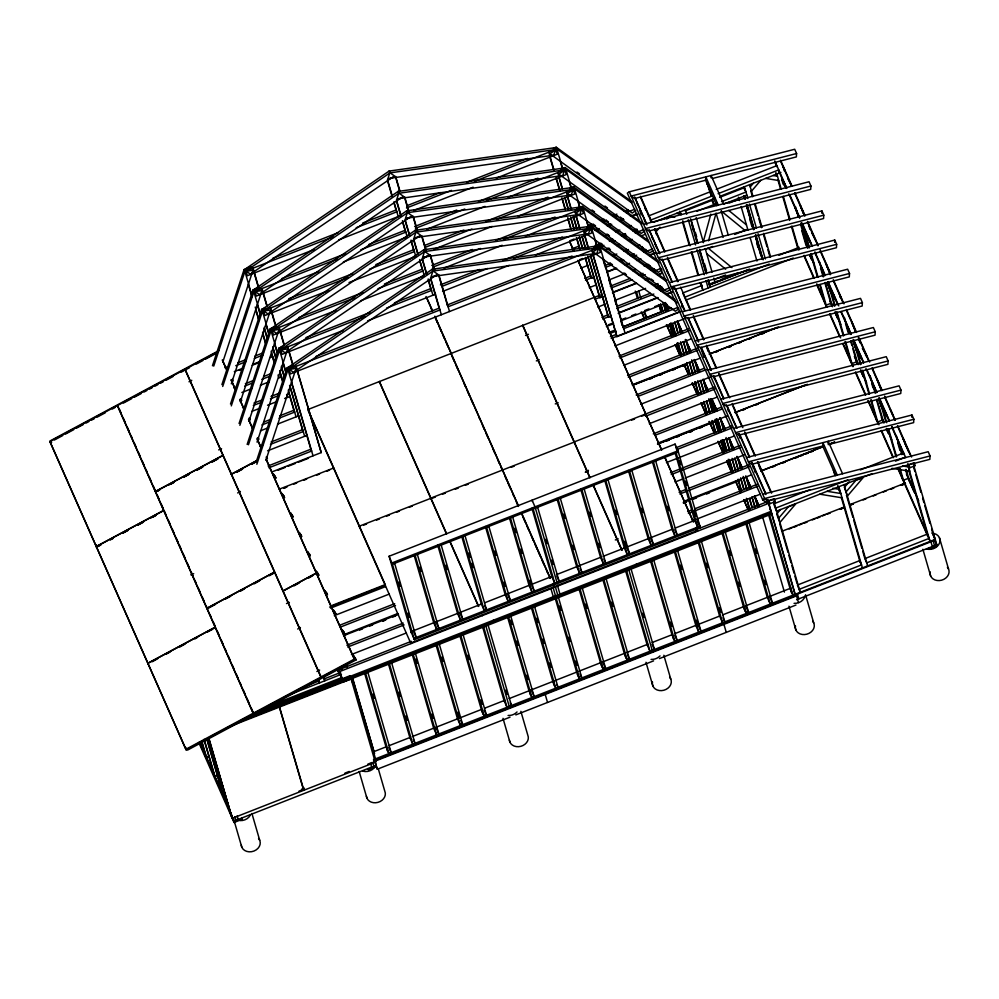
<?xml version="1.0" encoding="UTF-8"?>
<svg xmlns="http://www.w3.org/2000/svg" width="999" height="999" viewBox="0 0 999 999"><rect width="100%" height="100%" fill="white"/><g stroke="black" fill="none" stroke-linecap="round" stroke-linejoin="round"><path stroke-width="1.5" d="M710.951 177.772L711.101 175.499L723.563 203.746M629.27 191.82L764.61 498.538L769.018 501.723L767.095 503.021L762.687 499.85L627.335 193.144L629.258 191.833L794.704 149.263L796.59 153.509L796.353 156.905L712.449 178.496M810.926 186.001L810.689 189.398L648.875 231.031L645.491 228.571L810.926 186.001L809.053 181.756L643.606 224.313M821.765 213.174L821.915 210.914L656.48 253.471M823.788 215.16L823.563 218.556L661.75 260.19L658.353 257.73L823.788 215.16L821.915 210.914M834.627 242.332L834.777 240.06L669.342 282.63M836.663 244.318L836.425 247.715L674.612 289.348L671.216 286.875L836.663 244.318L834.777 240.06M828.059 443.544L828.208 441.283L842.544 473.751M849.525 273.464L849.287 276.873L687.474 318.506L684.09 316.034L849.525 273.464L847.651 269.218L682.205 311.788M862.387 302.622L862.162 306.019L700.349 347.652L696.952 345.192L862.387 302.622L860.514 298.376L695.079 340.934M875.261 331.78L875.024 335.177L713.211 376.81L709.814 374.35L875.261 331.78L873.376 327.522L707.941 370.092M888.123 360.939L887.886 364.335L726.073 405.969L722.689 403.496L888.123 360.939L886.25 356.68L720.803 399.25M900.986 390.085L900.748 393.494L738.948 435.114L735.551 432.654L900.986 390.085L899.112 385.839L733.678 428.409M911.825 417.257L911.975 414.997L746.54 457.554M911.975 414.997L913.86 419.243L913.623 422.639L828.221 444.617M762.749 494.28L928.183 451.71L930.057 455.956L929.819 459.365L768.019 500.986L764.622 498.526L762.687 499.85M703.271 241.87L710.813 214.148M708.516 240.821L716.058 213.099L723.126 237.387M212.45 365.759L244.093 269.555L250.886 266.895M213.736 366.109L244.905 271.378L244.056 269.568M222.814 362L252.997 270.23L244.905 271.378L252.21 296.666M221.915 384.627L253.072 289.897L258.504 287.774M222.715 386.451L253.883 291.72L253.047 289.91L255.781 289.523M231.306 383.828L261.975 290.584L253.883 291.72L260.327 314.048M230.494 404.071L261.651 309.34L265.709 307.742M231.293 405.894L262.462 311.164L261.613 309.353L264.348 308.953M240.372 401.785L270.554 310.015L262.462 311.164M239.073 423.501L270.23 328.771L275.662 326.648M239.872 425.324L271.029 330.594L270.192 328.783M248.938 421.228L279.133 329.458L271.029 330.594L277.485 352.922M247.153 444.418L278.808 348.214L282.867 346.616M248.451 444.767L279.608 350.037L278.771 348.226L281.506 347.827M257.03 442.145L287.712 348.888L279.608 350.037M256.031 462.45L287.2 367.719L292.62 365.597M256.843 464.273L287.999 369.543L287.163 367.732M265.909 460.177L296.104 368.406L287.999 369.543M389.797 172.914L387.937 178.559L553.771 155.17L555.631 149.538L554.82 147.715L388.986 171.091L389.797 172.914L555.631 149.538M398.776 193.269L396.915 198.901L562.749 175.512L564.61 169.88L563.811 168.057L397.977 191.446L398.776 193.269L564.61 169.88M407.355 212.7L405.494 218.344L571.328 194.955L573.189 189.323L572.377 187.5L406.543 210.876L407.355 212.7L573.189 189.323M415.934 232.143L414.073 237.774L579.907 214.385L581.768 208.754L580.956 206.93L415.122 230.319L415.934 232.143L581.768 208.754M424.513 251.573L422.652 257.218L588.486 233.828L590.347 228.197L589.535 226.373L423.701 249.75L424.513 251.573L590.347 228.197M432.904 271.079L431.044 276.723L596.878 253.334L598.738 247.702L597.926 245.879L432.092 269.268L432.904 271.079L598.738 247.702M656.006 231.793L659.964 227.16M666.882 219.031L668.868 216.708L661.488 219.605M750.261 186.888L753.383 183.217M751.498 191.184L760.763 180.32M780.581 509.478L776.698 514.035L779.819 522.577L795.654 504.008L788.273 506.905L778.571 518.281M844.28 487.537L849.125 481.843M846.153 491.783L855.856 480.394L863.236 477.51L847.402 496.078L844.904 488.948M390.06 172.815L389.26 170.991L245.142 269.143L245.954 270.966L250.362 274.138L394.48 175.986L390.06 172.815L245.954 270.966L247.34 275.736L314.073 249.563M399.038 193.157L398.239 191.333L254.133 289.485L254.932 291.308L259.353 294.493L403.459 196.341L399.038 193.157L254.932 291.308L256.318 296.079L318.693 271.616M407.617 212.6L406.818 210.777L262.7 308.928L263.511 310.751L267.919 313.923L412.038 215.772L407.617 212.6L263.511 310.751L264.897 315.522L328.733 290.484M416.196 232.03L415.397 230.207L271.278 328.359L272.09 330.182L276.498 333.366L420.616 235.215L416.196 232.03L272.09 330.182L273.476 334.952L335.851 310.489M631.668 202.797L556.955 149.013L549.912 153.809L632.23 213.062L635.751 210.664M424.775 251.473L423.976 249.65L279.857 347.802L280.669 349.625L285.077 352.797L429.195 254.645L424.775 251.473L280.669 349.625L282.055 354.395L342.982 330.494M641.92 224.063L565.933 169.368L558.891 174.151L641.208 233.416L644.73 231.019M433.166 270.979L432.367 269.156L288.249 367.307L289.061 369.131L293.469 372.315L437.587 274.163L433.166 270.979L289.061 369.131L290.447 373.901L600.387 252.372L598.201 245.779M571.353 188.574L573.701 186.975L648.426 240.759M588.511 227.447L590.859 225.849L666.845 280.544M677.31 302.797L600.049 247.178L593.019 251.973L675.336 311.238L678.858 308.841M653.309 250.449L649.787 252.847L567.469 193.594L574.512 188.799L649.225 242.582M661.887 269.892L658.366 272.29L576.048 213.024L583.079 208.242L659.065 262.937M670.466 289.323L666.945 291.72L584.627 232.467L591.658 227.672L666.383 281.456M51.136 442.619L50.337 440.796L218.868 350.599M185.352 369.917L184.952 369.393L117.532 405.469L253.559 713.798L186.139 749.874L49.95 441.645L117.358 405.569L117.757 406.094M266.471 459.815L354.682 659.69L321.316 677.534L185.127 369.305L217.145 352.16M54.483 439.96L62.737 435.539M65.484 434.066L73.739 429.645M76.486 428.171L83.367 424.488M86.114 423.027L88.874 421.553M91.621 420.079L94.381 418.606M97.128 417.132L105.382 412.712M112.263 409.028L115.01 407.555M123.439 403.047L131.693 398.626M134.453 397.152L141.321 393.481M144.081 392.008L146.828 390.534M149.575 389.061L152.335 387.587M155.082 386.113L157.842 384.64M160.589 383.166L163.337 381.693M166.096 380.219L172.964 376.548M181.219 372.127L183.978 370.654M189.535 367.682L185.527 369.817L185.127 369.305M196.204 364.111L202.872 360.539M205.544 359.116L217.545 352.684M189.023 381.78L191.771 380.319M222.952 455.494L155.532 491.57L158.691 490.621M159.99 489.735L155.869 491.945L155.469 491.421L222.877 455.344L223.351 456.019M168.244 485.314L173.751 482.367M183.379 477.21L188.886 474.275M197.14 469.855L202.647 466.908M212.275 461.75L217.782 458.803M171.066 483.991L173.814 482.517M183.454 477.372L188.948 474.425M197.203 470.005L202.71 467.057M212.337 461.9L217.844 458.966M256.743 460.576L231.393 474.15L231.868 474.825M163.699 510.564L96.291 546.64L96.691 547.165L100.812 544.954M231.468 474.3L256.818 460.726M100.749 544.805L96.616 547.002L96.216 546.49L163.636 510.414L164.098 511.088M110.377 539.647L113.124 538.174M122.752 533.016L128.259 530.069M137.887 524.925L143.394 521.977M150.275 518.294L155.782 515.347M237.138 471.815L242.47 468.956M251.81 463.961L255.806 461.813M110.439 539.797L113.199 538.324M122.827 533.166L128.322 530.232M137.962 525.074L143.456 522.127M153.097 516.97L155.844 515.496M237.2 471.965L242.532 469.105M251.873 464.11L255.881 461.963M237.65 492.957L240.397 491.496M207.068 608.341L274.475 572.265M215.659 604.295L207.392 608.716L206.144 605.869M225.287 599.138L230.781 596.191M240.484 591.196L244.543 588.836M254.245 583.828L259.678 580.731M269.38 575.736L274.812 572.639M215.16 627.185L147.752 663.261L148.214 663.935M147.815 663.411L215.235 627.335M282.992 591.071L316.346 573.214M152.347 661.725L157.78 658.628M166.034 654.208L170.167 651.997M179.857 647.002L185.29 643.905M194.992 638.898L197.677 637.275M207.305 632.117L212.812 629.17M294.068 585.876L299.338 582.867M308.741 578.021L312.675 575.736M297.69 629.02L300.437 627.547M316.883 671.515L319.63 670.042M185.739 749.35L253.159 713.274L253.559 713.798M320.741 677.11L253.334 713.186L253.734 713.711L321.141 677.634L184.952 369.393M320.916 677.01L354.283 659.165L354.682 659.69M356.168 659.852L353.409 655.481L356.168 659.852L187.625 750.037L185.689 747.502M272.715 258.329L337.999 232.73M362.662 223.064L396.029 209.977L396.828 211.8L356.206 227.735M407.117 205.632L440.484 192.545M466.595 182.305L527.534 158.416M553.446 148.252L556.181 147.178L632.13 201.898M244.867 271.391L332.992 236.838M406.468 208.017L451.448 190.384M474.662 181.281L556.98 149.001L556.143 147.19M338.736 239.897L400.949 215.497M413.661 210.514L473.139 187.188M496.353 178.097L557.28 154.196L555.094 147.602M281.693 278.684L345.529 253.646M368.731 244.555L405.007 230.332L405.806 232.155L360.839 249.787M414.647 226.548L456.718 210.052M478.484 201.511L537.962 178.197M561.063 169.131L565.159 167.532M253.846 291.733L337.625 258.891M415.447 228.371L464.772 209.028M486.538 200.499L565.958 169.355L565.122 167.545L642.382 223.152M343.356 261.95L407.192 236.925L402.472 220.654M426.998 229.158L485.027 206.406M508.229 197.303L566.258 174.55L564.073 167.957M288.823 298.689L352.647 273.651M375.861 264.56L413.586 249.762L414.385 251.586L369.418 269.218M424.675 245.417L463.848 230.057M485.601 221.528L547.989 197.065M569.642 188.574L573.738 186.963M347.652 277.759L262.425 311.176L269.33 334.965M425.474 247.24L471.903 229.033M496.565 219.368L574.537 188.786L573.701 186.975M349.038 282.53L415.771 256.356L411.051 240.097M434.115 249.163L492.145 226.411M518.256 216.171L574.837 193.981L572.652 187.387M298.851 317.557L362.674 292.52M384.44 283.991L422.165 269.206L422.964 271.029L377.997 288.661M431.805 265.422L472.427 249.488M495.629 240.384L555.119 217.07M576.86 208.541L582.317 206.406M271.004 330.607L354.782 297.764M432.604 267.245L480.482 248.464M503.696 239.373L583.116 208.229L582.28 206.418L658.266 261.114M360.514 300.824L424.35 275.799L419.63 259.528M444.143 268.032L502.172 245.279M525.387 236.176L583.416 213.424L581.231 206.83M224.987 367.807L227.847 366.683M237.812 362.774L246.366 359.428M254.907 356.069L263.461 352.722M588.399 225.299L591.246 224.188M601.223 220.28L604.07 219.156M612.624 215.809L616.895 214.136M624.013 211.338L628.284 209.665M305.969 337.562L369.805 312.525M394.468 302.859L430.731 288.636L431.543 290.459L386.563 308.092M440.384 284.852L479.545 269.493M502.759 260.389L562.237 237.075M586.8 227.447L590.896 225.836L597.315 246.99M235.764 365.709L245.742 361.8M254.295 358.454L262.837 355.095M590.634 226.573L593.481 225.449M603.446 221.541L606.306 220.417M614.847 217.07L617.694 215.959M626.248 212.6L634.79 209.253M364.81 316.633L279.583 350.05L286.051 372.352M442.632 286.114L487.612 268.481M513.723 258.242L591.695 227.66M234.303 371.603L242.857 368.256M252.822 364.335L259.952 361.551M269.917 357.642L272.652 356.568M594.867 230.22L599.138 228.546M607.692 225.187L610.539 224.076M620.504 220.167L623.351 219.043M630.481 216.259L636.176 214.023M239.173 370.392L243.506 368.693M252.185 365.284L259.415 362.45M569.78 240.747L574.113 239.048M595.804 230.544L598.701 229.408M607.38 226.011L611.713 224.313M620.391 220.904L623.276 219.768M631.955 216.371L637.737 214.098M367.644 320.829L435.651 294.156M442.569 291.446L509.303 265.284M535.414 255.045L591.995 232.854L589.81 226.261M648.363 216.021L710.451 191.683M716.221 189.41L776.872 165.634M572.115 248.776L579.345 245.941M603.92 236.301L608.266 234.603M615.484 231.768L619.83 230.057M628.508 226.661L631.393 225.524M650.237 220.28L712.324 195.929M718.106 193.669L778.745 169.892L779.62 172.927M595.192 245.417L600.948 243.169M609.59 239.785L612.462 238.649M621.091 235.264L625.411 233.579M632.604 230.757L636.912 229.058M654.008 222.178L714.909 198.302M720.429 196.141L780.931 172.415M685.089 210.926L712.424 200.2M719.617 197.39L744.068 187.8L745.953 192.045L721.49 201.636M233.966 388.149L236.825 387.038M245.367 383.678L253.921 380.332M263.886 376.423L271.016 373.626M595.953 246.216L601.648 243.981M610.202 240.622L613.049 239.51M621.603 236.151L625.874 234.478M634.415 231.131L637.275 230.007M315.821 356.506L439.123 308.142L439.935 309.965L287.974 369.555L313.024 455.806M572.077 256.019L447.315 304.932L448.126 306.755L600.087 247.165L599.288 245.342L675.237 300.062M593.818 247.49L602.16 244.143M609.378 241.308L612.837 239.947M634.415 231.493L637.3 230.369M244.743 386.064L253.296 382.704M261.85 379.358L270.392 376.011M599.612 246.915L603.883 245.242M612.424 241.883L615.284 240.771M623.826 237.412L626.673 236.301M635.227 232.954L643.768 229.595M697.04 211.226L717.182 203.334M579.807 259.615L582.692 258.491M241.858 392.507L251.835 388.599M260.377 385.252L268.931 381.893M281.631 376.91L278.896 377.984L278.034 375.012M605.269 250.012L609.54 248.339M616.67 245.542L619.517 244.418M629.482 240.509L632.342 239.398M640.883 236.039L645.154 234.365M723.813 204.108L746.827 195.08M729.02 203.109L738.985 199.201M580.681 268.207L587.912 265.372M612.499 255.732L616.833 254.033M624.063 251.199L628.408 249.5M637.087 246.104L639.972 244.967M242.545 407.592L245.404 406.468M253.946 403.121L262.5 399.762M271.041 396.416L279.595 393.057M604.532 265.647L610.227 263.411M618.781 260.065L621.628 258.941M630.182 255.594L634.452 253.921M642.994 250.562L645.841 249.45M253.321 405.494L261.875 402.147M270.417 398.801L277.547 396.004M605.332 267.47L612.462 264.673L609.939 262.912M621.003 261.326L623.851 260.202M632.404 256.855L636.675 255.182M643.806 252.385L652.347 249.038M584.677 278.371L590.471 276.099M585.489 280.195L592.719 277.36M607.18 271.691L615.859 268.281M650.561 254.67L654.894 252.972M251.86 411.388L258.991 408.591M267.532 405.244L276.086 401.885M284.628 398.539L290.209 396.353M585.414 258.579L591.408 278.246L594.143 277.173M606.718 272.24L616.695 268.331M625.237 264.972L629.52 263.299M636.638 260.514L640.908 258.828M649.462 255.482L655.157 253.247M589.26 287.65L596.49 284.815M609.502 279.708L625.411 273.476M632.642 270.642L635.539 269.505M644.218 266.096L648.551 264.398M734.789 234.428L747.739 229.345L744.967 230.432L721.278 211.051M263.948 421.99L271.066 419.205M279.62 415.846L293.868 410.264L294.668 412.088L278.996 418.231M610.264 286.201L630.207 278.384M638.748 275.025L643.031 273.351M651.573 270.005L654.42 268.881M705.431 249.313L712.637 246.491M261.9 424.937L270.454 421.578M611.063 288.024L632.429 279.645M640.983 276.286L645.254 274.613M653.808 271.266L660.926 268.469M307.754 409.602L600.486 294.967M595.516 299.063L602.747 296.228M614.31 291.696L636.001 283.179M659.14 274.113L662.025 272.977M260.439 430.819L267.57 428.034M277.535 424.125L298.788 415.784M587.949 257.193L599.175 295.854L599.987 297.677L602.709 296.616M612.449 292.794L636.675 283.291M645.217 279.945L649.487 278.271M658.041 274.912L662.312 273.239M218.681 449.887L221.566 448.751M525.536 335.439L528.434 334.303M597.839 307.08L605.069 304.245M615.197 300.274L645.566 288.374M654.233 284.977L657.13 283.841M259.703 446.466L262.55 445.342M271.104 441.995L302.447 429.707L303.246 431.518L270.479 444.368M617.407 306.193L650.174 293.344M660.152 289.435L662.999 288.324M616.795 308.579L653.833 294.056M660.951 291.258L669.505 287.912M601.835 317.245L607.617 314.972M602.647 319.068L609.877 316.233M618.543 312.824L657.592 297.515M666.271 294.118L670.604 292.42M267.595 450.824L307.367 435.227M590.471 255.819L607.754 315.297L608.566 317.12L611.288 316.046M618.181 313.349L658.066 297.702M666.62 294.355L672.315 292.12M714.185 279.458L725.574 274.987M683.528 292.695L702.322 285.327M778.958 255.282L799.2 247.34M709.09 284.278L717.557 280.944M720.379 279.845L727.722 276.96M730.544 275.861L737.886 272.977M749.687 269.068L709.365 284.877L708.066 280.419M709.452 283.629L709.964 284.765L747.639 269.992M608.491 324.762L612.824 323.064M621.49 319.668L625.824 317.969M631.593 315.709L635.926 314.011M644.592 310.602L648.925 308.903M654.707 306.643L659.04 304.945M606.418 326.523L613.648 323.688M620.879 320.854L665.709 303.271M685.401 296.953L769.267 264.061M686.288 299.987L793.281 258.029M268.094 465.971L310.839 449.213L311.638 451.036L268.906 467.794M677.896 307.417L623.763 328.646L622.951 326.823L671.39 307.829M536.338 360.901L539.223 359.765M608.553 332.58L614.323 330.319M622.989 326.91L660.539 312.188M610.364 333.316L616.146 331.044M610.414 336.675L616.196 334.415M611.226 338.499L680.631 311.288M271.716 472.003L321.216 452.597L296.154 366.346M592.819 254.508L616.957 336.626L680.706 311.626M278.122 470.192L285.352 467.345M288.236 466.221L295.467 463.386M298.364 462.25L308.479 458.279M614.997 345.954L684.402 318.743M667.444 326.586L670.179 325.512M279.345 489.135L333.741 467.982M618.993 356.119L688.398 328.896M283.816 488.074L286.676 486.963M293.818 484.153L296.678 483.029M303.833 480.232L306.693 479.108M316.695 475.187L319.555 474.063M326.71 471.266L329.57 470.142M283.878 488.236L286.738 487.112M619.792 357.942L689.21 330.719M623.576 365.397L691.533 338.748M555.269 403.908L558.166 402.772M627.572 375.549L696.977 348.339M628.371 377.372L697.789 350.162M826.198 305.157L831.405 303.109L832.666 305.956M709.315 354.008L777.234 327.372M709.377 354.158L778.745 326.96M632.155 384.827L700.112 358.179M715.272 352.372L718.156 351.236M728.283 347.265L731.168 346.141M738.398 343.306L741.283 342.17M748.513 339.335L751.398 338.199M761.513 334.24L764.41 333.104M728.346 347.415L731.231 346.291M633.154 384.94L685.152 364.56M633.216 385.09L685.214 364.71M649.225 379.333L652.11 378.209M659.328 375.374L662.225 374.238M672.327 370.279L675.224 369.143M682.442 366.308L687.337 364.385M636.151 394.992L704.108 368.344M638.398 396.241L706.355 369.593M190.784 574.825L193.681 573.688M640.734 404.27L710.139 377.048M693.181 384.89L695.916 383.828M430.781 498.339L359.228 526.211L359.465 526.997M574.138 442.12L502.572 470.005L502.822 470.779M714.135 387.212L574.25 441.895L574.5 442.669M363.698 525.162L366.558 524.038M376.561 520.117L379.42 518.993M386.576 516.183L389.435 515.072M396.578 512.262L399.438 511.138M409.453 507.217L412.312 506.093M432.505 498.176L435.364 497.052M442.52 494.255L445.379 493.131M455.382 489.198L458.241 488.086M465.397 485.277L468.256 484.153M511.338 467.27L514.198 466.146M631.63 420.092L634.552 419.13M641.633 416.171L645.991 414.647L645.804 414.023M645.529 416.246L714.934 389.036M649.3 423.701L717.27 397.053M701.76 404.333L704.482 403.259M653.309 433.866L721.266 407.217M655.556 435.114L722.065 409.041M735.114 412.475L804.482 385.277M735.177 412.624L807.442 384.29M585.576 471.491L588.473 470.354M657.879 443.144L727.297 415.921M742.519 410.264L745.404 409.128M755.519 405.169L758.416 404.033M585.302 472.29L588.186 471.153M657.504 443.968L710.951 423.014M657.579 444.118L711.013 423.164M710.339 423.763L714.435 422.165M666.358 441.196L669.243 440.059M676.46 437.237L679.357 436.101M689.46 432.13L692.357 431.006M699.575 428.171L702.459 427.035M689.535 432.292L692.419 431.156M411.388 632.966L389.098 556.243L675.062 444.105L678.009 450.786L700.299 527.522L414.335 639.647L411.014 631.668M676.335 447.627L731.293 426.086M677.147 449.45L732.092 427.909M286.501 603.558L289.385 602.422M678.009 450.786L392.045 562.924L414.335 639.647M666.458 462.574L734.427 435.926M718.918 443.206L721.64 442.132M330.881 605.906L385.214 584.602L307.942 409.528M670.454 472.739L739.872 445.517M329.633 607.092L385.389 585.227L385.214 584.602M330.532 608.166L385.477 586.625M671.266 474.562L740.671 447.34M334.303 615.621L389.248 594.08M675.037 482.017L682.267 479.183M685.164 478.046L744.442 454.795M727.484 462.637L730.219 461.575M339.747 625.212L394.692 603.671M679.033 492.17L686.263 489.335M689.16 488.199L748.438 464.96M340.547 627.035L395.504 605.494M679.844 493.993L749.25 466.783M760.913 470.941L823.051 446.565M830.281 443.731L834.615 442.033M344.33 634.49L397.827 613.511M683.616 501.448L751.585 474.8M760.976 471.091L823.114 446.715M830.344 443.881L834.677 442.182M772.102 467.245L774.999 466.108M782.254 463.261L785.152 462.125M795.316 458.141L798.213 457.005M800.112 456.256L802.996 455.119M805.469 454.158L808.366 453.022M810.226 452.297L813.111 451.161M343.544 635.664L398.489 614.298M683.304 502.435L689.148 500.324M691.97 499.038L736.812 481.63M736.063 482.08L738.798 481.006M359.603 630.057L362.5 628.92M369.717 626.098L372.602 624.962M382.717 620.991L385.602 619.867M392.819 617.032L395.716 615.896M683.491 503.059L686.375 501.923M693.593 499.088L696.49 497.964M706.593 493.993L709.49 492.857M382.779 621.153L385.664 620.017M683.553 503.209L686.45 502.072M346.878 645.217L403.271 623.101M615.309 539.959L618.206 538.823M687.612 511.613L691.945 509.902M694.842 508.778L757.017 484.39M347.677 647.04L404.083 624.924M688.411 513.436L757.829 486.213M351.461 654.495L406.406 632.954M692.195 520.891L760.152 494.243M412.462 631.106L481.78 603.92M484.665 602.784L529.445 585.227M532.33 584.103L552.547 576.173M556.88 574.475L600.212 557.479M603.096 556.343L672.414 529.17M675.312 528.034L695.529 520.104M744.642 501.51L747.377 500.437M413.961 638.349L699.924 526.223L697.564 520.879M341.346 677.697L339.011 669.68L411.313 641.321M695.654 529.832L766.508 502.047M552.672 584.003L553.921 586.85L482.43 614.885L482.617 615.509M554.283 587.4L554.108 586.775L625.599 558.741L625.774 559.365M696.016 527.797L697.277 530.644L625.786 558.666L625.961 559.29M770.291 509.502L771.091 511.326L342.145 679.52L339.822 671.503L768.755 503.309L767.956 501.486M769.842 503.733L775.062 501.698L774.175 498.663L768.955 500.699L769.842 503.733L767.969 499.475M303.072 687.187L318.956 680.956M324.737 678.696L340.622 672.464M809.802 489.735L773.701 503.883L776.46 511.176L871.752 473.813M860.339 469.917L903.658 452.934M287.987 695.242L341.433 674.288M265.771 707.329L342.32 677.322M775.586 508.141L847.776 479.832M895.416 461.151L905.531 457.18M257.804 711.887L341.883 678.908L342.257 680.219M343.244 678.383L350.075 675.699L350.449 676.997L245.017 718.343M771.465 512.624L342.532 680.819L342.907 682.13L771.84 513.923M237.625 722.452L279.083 706.193L303.671 790.334L232.18 818.368L208.754 738.486M346.478 679.77L279.27 706.118L303.858 790.259L375.337 762.225L374.962 761.35M238.174 722.477L346.491 680.007M227.997 727.247L279.47 707.067M279.658 706.992L351.149 678.958L350.761 678.084M909.752 467.782L914.959 465.734L914.085 462.699L908.865 464.747L909.752 467.782L907.866 463.536M209.028 756.068L206.418 757.092L202.098 742.22M782.367 531.093L844.58 506.88M850.299 504.458L905.281 483.079M789.123 528.971L792.02 527.834M799.275 524.987L802.185 523.851M812.337 519.867L815.234 518.731M822.489 515.884L825.399 514.747M850.062 505.069L852.959 503.933M863.124 499.95L866.021 498.813M873.276 495.966L876.173 494.83M883.428 491.983L886.338 490.846M902.297 484.59L905.194 483.454M794.118 527.185L797.002 526.048M804.232 523.226L807.117 522.09M817.232 518.119L820.129 516.982M827.359 514.148L830.244 513.024M840.359 509.053L843.256 507.917M850.474 505.082L853.371 503.958M890.946 489.223L893.83 488.086M901.061 485.252L905.394 483.553M840.434 509.203L843.318 508.066M902.572 484.84L905.469 483.703M218.906 774.999L214.997 776.535L204.183 739.335M797.302 585.102L859.664 560.639L861.538 564.897L799.175 589.348L800.062 592.382M929.307 538.324L866.757 562.849L864.884 558.603L927.434 534.065L930.194 541.358M373.414 751.822L386.401 746.728M389.298 745.591L409.515 737.662M412.4 736.525L481.73 709.34M484.615 708.216L504.832 700.287M509.165 698.588L647.814 644.218M652.147 642.519L672.364 634.59M675.249 633.466L720.029 615.908M722.914 614.772L743.131 606.843M746.028 605.706L790.871 588.124M373.464 759.64L935.214 539.385L933.341 535.139M301.536 789.272L304.42 788.136M373.476 761.076L795.566 595.566M373.651 761.7L796.54 595.879L795.728 594.068M298.988 791.146L303.284 789.46L303.671 790.334M344.93 773.126L349.225 771.453M367.807 764.16L372.103 762.474M375.224 761.962L376.298 761.55L352.11 678.271L351.036 678.696L377.322 769.205L510.027 717.17M796.59 599.75L936.787 544.78L934.277 539.085M233.691 821.19L376.111 765.346M913.773 465.559L937.162 546.078L928.97 549.288L928.595 547.989M199.55 744.267L234.066 822.489L242.257 819.28L241.883 817.981M515.796 714.897L653.608 660.863M659.415 658.591L795.966 605.044M796.59 153.509L631.143 196.079L634.54 198.539L706.455 180.032M913.86 419.243L748.413 461.813L751.81 464.273L823.725 445.766M764.622 498.526L930.057 455.956M773.076 175.512L777.472 176.236L776.223 173.401M765.696 178.409L778.721 180.532M676.435 213.386L680.843 214.098L679.595 211.264M669.068 216.271L674.862 217.22M902.509 465.959L908.578 466.945L909.827 471.241L891.995 468.344M832.866 488.286L838.935 489.273L840.808 493.518L827.147 491.296M819.779 494.193L842.057 497.814M576.972 172.04L579.507 173.863M604.944 206.069L607.479 207.892M620.142 217.008L623.938 219.743M591.995 210.002L594.53 211.825M605.931 220.03L608.453 221.853M592.969 223.976L595.504 225.799M606.905 234.003L609.44 235.826M607.879 247.964L610.414 249.787M650.936 278.958L653.471 280.781M623.875 272.939L626.41 274.762M728.696 210.402L746.465 224.925M708.204 248.214L731.892 267.595M706.705 253.709L725.674 269.218M787.749 178.521L791.882 186.351M811.6 232.58L815.733 240.409M839.722 296.641L841.533 298.863L838.885 292.857M862.387 348.439L867.269 357.18L865.459 354.957M859.402 353.209L857.179 350.487L858.428 354.782L862.062 359.215L859.939 354.408M240.422 398.813L241.721 400.512L240.909 398.688M249.001 418.256L250.299 419.955L249.488 418.131M257.58 437.687L258.866 439.385L258.067 437.562M266.146 457.13L267.445 458.828L266.646 457.005M316.745 573.738L316.283 573.064L282.929 590.921L283.391 591.595M342.694 631.206L344.643 633.753M274.875 572.789L274.413 572.115L206.993 608.191L207.467 608.866M50.337 440.796L51.636 442.495M49.95 441.645L186.139 749.874M780.606 160.265L791.907 185.851M795.042 192.957L805.082 215.709M807.592 221.391L818.256 245.567M820.142 249.825L830.806 274.001M833.316 279.683L843.98 303.846M846.49 309.54L856.518 332.28M859.028 337.962L869.667 362.063M872.164 367.732L882.179 390.409M884.677 396.079L895.316 420.179M897.814 425.849L911.575 457.03M785.027 170.804L783.154 166.558L784.452 171.029M854.332 327.859L851.672 321.84L855.394 331.656M890.346 409.478L893.006 415.484M780.868 161.875L791.533 186.051M794.667 193.157L804.707 215.896M807.442 222.103L817.881 245.754M820.391 251.436L830.431 274.188M833.566 281.293L842.981 302.622M846.74 311.151L856.155 332.48M858.353 337.462L868.668 360.851M872.427 369.355L881.805 390.609M884.702 397.19L894.942 420.379M897.452 426.049L909.952 454.395M913.71 462.899L914.959 465.734M774.774 160.889L786.688 187.899M789.834 195.005L799.862 217.757M802.372 223.439L812.412 246.179M814.922 251.873L824.962 274.613M828.096 281.73L838.76 305.894M841.27 311.576L851.31 334.328M853.82 340.01L863.823 362.687M866.957 369.78L876.96 392.457M879.47 398.126L889.472 420.804M891.982 426.473L905.743 457.654M775.024 162.5L776.91 166.771M778.795 171.029L786.313 188.087M788.823 193.781L799.5 217.944M812.037 246.378L801.61 222.727L808.903 247.827M815.184 253.484L824.587 274.812M827.721 281.918L837.761 304.67M840.896 311.775L850.936 334.515M863.461 362.887L853.134 339.498L860.426 364.598M865.958 368.556L876.598 392.657M889.11 421.004L878.87 397.814L885.738 421.441M891.608 426.673L903.496 453.608M810.064 254.745L813.835 263.286M835.176 311.651L840.821 324.45M858.466 364.423L857.204 361.576L851.997 363.611L853.246 366.458M860.976 370.105L866.62 382.917M884.19 422.727L882.941 419.88L877.721 421.928L878.983 424.775M886.7 428.421L891.732 439.797M918.68 500.886L908.665 478.196L903.458 480.232L927.247 534.14M809.677 254.907L811.575 259.203M829.657 300.187L832.292 306.144L825.424 282.517M835.364 313.099L837.874 318.793M855.444 358.616L858.091 364.61L851.223 340.984M860.526 370.142L863.735 377.41M882.492 419.917L883.753 422.764M886.325 428.608L888.211 432.879M906.418 474.113L914.609 492.694M809.864 255.532L811.75 259.827M830.456 302.222L832.467 306.768M835.539 313.723L837.487 318.144M854.37 356.393L857.579 363.661M860.713 370.766L863.223 376.461M881.418 417.694L883.303 421.965M886.438 429.083L888.398 433.491M908.416 478.858L914.172 491.908M932.254 532.904L935.401 540.009L795.216 594.979L767.806 500.636M935.276 541.82L937.162 546.078M804.22 255.369L814.272 278.134M816.782 283.828L824.312 300.899M829.957 313.686L840.634 337.874M843.144 343.569L850.049 359.215M855.756 372.152L865.808 394.917M868.318 400.599L875.848 417.669M881.493 430.457L893.418 457.492M898.438 468.868L901.585 475.986M803.845 255.557L813.898 278.321M817.032 285.439L826.448 306.768M829.582 313.886L839.635 336.638M842.769 343.756L852.871 366.658L845.579 341.546M855.381 372.34L865.434 395.104M867.944 400.799L877.984 423.539M881.118 430.656L893.044 457.679M898.064 469.068L928.133 537.175L908.828 470.729M718.281 205.107L705.818 176.86L705.581 180.257L716.807 205.682M837.262 475.099L822.939 442.632L822.701 446.041L835.776 475.674M711.975 200.387L713.848 204.633L712.312 199.325M708.491 282.904L710.364 287.163L708.204 279.732M693.331 315.459L703.983 339.598M706.493 345.279L716.52 368.007M719.018 373.688L729.682 397.827M732.18 403.509L742.844 427.647M744.717 431.918L755.369 456.056M757.879 461.738L771.665 492.982M640.521 196.291L651.798 221.84M654.932 228.933L664.947 251.648M667.457 257.33L678.109 281.468M680.606 287.138L690.634 309.852M693.581 317.083L703.608 339.797M706.743 346.903L716.146 368.206M718.656 373.888L728.683 396.603M733.066 406.543L741.845 426.423M744.979 433.529L754.37 454.832M757.504 461.925L769.417 488.911M769.842 489.885L771.091 492.719M773.8 498.851L775.062 501.698M640.771 197.902L651.423 222.04M654.557 229.133L664.585 251.848M667.707 258.941L677.734 281.656M682.742 293.019L690.259 310.052M688.111 317.507L698.763 341.646M701.273 347.327L711.3 370.055M713.81 375.736L723.838 398.451M726.972 405.557L737 428.271M739.51 433.953L749.537 456.68M752.035 462.362L765.821 493.606M634.677 196.915L646.578 223.888M649.088 229.558L659.74 253.696M662.237 259.378L672.265 282.093M674.775 287.762L684.802 310.477M634.927 197.864L646.89 224.975M649.412 230.682L659.477 253.496M662 259.203L672.077 282.03M675.224 289.161L684.665 310.564M687.811 317.694L698.401 341.845M700.898 347.527L711.101 370.479M713.623 376.186L723.688 399.013M726.211 404.707L736.288 427.535M739.135 434.153L749.5 457.492M751.673 462.549L765.871 494.58M636.813 202.785L638.061 205.619M639.947 209.89L641.82 214.148M644.33 219.817L645.579 222.665M651.847 236.85L653.096 239.698M654.982 243.956L656.855 248.214M666.882 270.929L668.131 273.763M681.917 304.995L683.166 307.842M700.736 347.64L704.008 357.442M713.598 376.798L714.859 379.632M740.584 437.937L738.711 433.691L740.009 438.149M673.363 286.513L674.612 289.348M797.926 586.513L799.175 589.348M677.547 321.116L682.567 332.492M685.701 339.61L690.721 350.986M694.492 359.515L699.512 370.891M703.271 379.433L708.291 390.809M712.062 399.338L717.082 410.714M720.217 417.832L725.237 429.208M729.008 437.737L734.028 449.113M737.799 457.654L742.182 467.607M745.953 476.136L750.973 487.512M754.745 496.053L759.128 506.006M677.297 321.004L682.504 332.804M685.451 339.485L690.659 351.298M694.43 359.827L699.45 371.203M703.021 379.308L708.041 390.684M711.812 399.225L716.832 410.601M719.967 417.707L724.987 429.083M728.758 437.624L733.965 449.425M737.112 456.531L742.132 467.919M745.891 476.448L750.911 487.824M754.495 495.929L758.878 505.881M677.235 321.303L682.255 332.679M685.389 339.797L690.409 351.173M694.18 359.702L699.2 371.079M702.959 379.62L707.354 389.573M711.75 399.525L716.146 409.478M719.917 418.019L724.937 429.395M728.696 437.924L733.716 449.3M736.862 456.418L741.882 467.794M745.641 476.323L750.661 487.699M754.432 496.241L758.828 506.193M794.492 593.344L795.741 596.191L768.755 503.309M790.646 590.584L791.907 593.431M666.645 324.762L671.69 336.201M675.461 344.742L679.857 354.707M684.253 364.672L688.648 374.625M692.382 383.067L697.439 394.543M701.198 403.072L706.218 414.448M709.365 421.566L714.385 432.942M718.144 441.471L723.164 452.847M726.685 460.814L731.33 471.341M735.726 481.293L740.746 492.669M743.843 499.687L748.276 509.74M666.42 324.7L671.44 336.089M675.212 344.63L679.607 354.595M684.003 364.548L688.398 374.5M692.17 383.042L697.19 394.418M700.948 402.947L705.968 414.323M709.115 421.441L714.135 432.817M717.894 441.346L722.914 452.722M726.685 461.263L731.705 472.639M735.476 481.168L740.496 492.544M743.631 499.662L748.026 509.615M644.73 313.686L646.49 317.694L644.767 311.75M769.53 596.49L772.477 603.171L749.138 522.839M641.308 311.9L644.255 318.581L642.532 312.625M599.25 245.367L600.049 247.178M676.023 446.74L678.383 452.085L392.42 564.223L389.098 556.243M745.691 605.844L748.638 612.524L725.299 532.18M744.105 608.828L745.366 611.675M697.939 522.177L700.299 527.522M569.805 241.783L573.563 250.312M577.959 260.264L661.5 449.575M664.635 456.68L693.506 522.102M569.979 242.407L573.751 250.936M578.146 260.889L661.675 450.199M664.822 457.305L693.056 521.303M696.203 528.421L697.452 531.268L697.277 530.644M723.051 617.857L724.812 621.865L701.473 541.52M674.849 529.782L677.21 535.127L655.669 461.001M698.626 625.861L700.986 631.206L677.647 550.861M651.023 539.123L653.383 544.467L631.843 470.342M674.8 635.202L677.16 640.559L653.808 560.214M672.614 636.863L673.875 639.71M626.598 547.127L629.545 553.808L608.016 479.682M590.009 477.609L522.789 325.274L522.964 325.899M593.144 484.715L622.015 550.137M589.822 477.684L522.602 325.349L522.777 325.974M592.956 484.79L621.828 550.212M652.085 644.118L654.445 649.462L631.106 569.118M603.945 559.153L605.719 563.161L584.178 489.035M627.722 655.232L629.495 659.24L606.156 578.896M624.949 655.556L626.211 658.391M580.119 568.493L581.893 572.502L560.352 498.376M602.722 661.9L605.669 668.581L582.317 588.249M601.123 664.897L602.385 667.744M556.818 576.061L559.178 581.406L537.637 507.28M426.823 297.852L432.467 310.652M434.977 316.333L451.473 353.933M426.011 296.503L432.28 310.714M434.79 316.408L518.331 505.706M521.466 512.824L550.337 578.246M552.847 583.928L554.108 586.775M431.206 308.504L432.467 311.338M435.601 318.456L437.487 322.727M439.373 326.985L441.246 331.256M443.131 335.527L444.393 338.361M446.266 342.632L448.151 346.903M450.924 353.459L518.518 506.331M521.291 512.899L550.149 578.321M452.36 356.93L454.245 361.188M456.131 365.459L458.004 369.73M463.661 382.53L465.546 386.788M467.42 391.059L469.305 395.329M471.191 399.588L473.076 403.858M478.721 416.658L479.982 419.505M482.492 425.187L484.365 429.458M486.251 433.728L488.136 437.987M493.156 449.363L495.042 453.633M497.552 459.328L499.438 463.586M501.311 467.857L502.572 470.704L502.385 470.079L430.894 498.114L431.143 498.888M505.144 476.548L507.03 480.806M508.291 483.653L510.164 487.924M512.674 493.606L513.936 496.453M516.446 502.147L518.331 506.406M523.351 517.782L525.237 522.052M527.11 526.323L528.995 530.581M531.505 536.276L533.391 540.546M535.277 544.805L537.162 549.075M538.411 551.923L540.297 556.181M542.182 560.451L544.055 564.722M546.565 570.404L547.827 573.251M580.069 673.925L581.83 677.934L558.491 597.589M577.297 674.238L578.546 677.085M531.868 585.851L534.228 591.196L512.687 517.057M556.83 684.602L558.004 687.275L534.665 606.93M553.458 683.578L554.72 686.425M508.041 595.192L510.402 600.536L488.861 526.411M531.818 691.271L534.178 696.615L510.826 616.271M529.632 692.931L530.894 695.779M484.802 605.869L486.563 609.877L465.034 535.751M379.433 381.493L446.653 533.816M449.8 540.934L478.671 606.356M379.245 381.568L446.466 533.891M449.612 540.996L478.484 606.418M510.277 702.846L511.463 705.519L488.124 625.187M459.79 612.537L462.737 619.218L441.196 545.092M484.153 709.964L486.513 715.309L463.174 634.964M481.98 711.613L483.229 714.46M435.964 621.89L438.911 628.571L417.37 554.445M460.914 720.641L462.687 724.65L439.348 644.305M413.836 632.13L416.196 637.474L394.655 563.349M308.391 411.014L410.939 643.606L410.751 642.994L482.242 614.959L482.43 615.584M321.216 452.597L297.078 370.467M435.901 727.309L438.848 733.99L415.509 653.658M413.249 739.335L415.022 743.343L391.683 662.999M232.33 379.258L233.142 381.081M222.64 360.477L226.386 368.981M231.393 380.307L235.764 390.222M240.135 400.149L243.893 408.641M248.888 419.98L252.647 428.484M257.018 438.399L260.776 446.903M222.24 359.952L227.235 371.291M230.981 379.782L235.364 389.71M239.735 399.625L244.118 409.54M248.489 419.455L252.872 429.37M257.243 439.298L261.001 447.789M266.071 459.29L354.283 659.165M388.836 747.339L391.196 752.684L367.857 672.339M386.65 748.988L387.912 751.835M352.197 681.543L354.707 687.25M339.011 669.68L339.822 671.503M337.487 668.955L339.373 673.226M340.622 676.073L342.145 679.52M337.862 670.254L339.747 674.525M337.625 670.167L339.51 674.425M376.523 767.382L377.322 769.205M324.026 678.97L324.825 680.794L323.576 676.485M318.806 681.018L319.618 682.841L318.456 678.858M303.471 789.385L303.858 790.259M119.181 408.816L121.041 413.037M123.539 418.668L124.775 421.491M127.26 427.122L129.133 431.356M130.994 435.576L132.243 438.399M134.103 442.632L135.964 446.853M138.461 452.485L140.322 456.718M142.183 460.939L144.056 465.172M145.916 469.393L147.165 472.215M149.026 476.436L150.886 480.669M153.384 486.301L155.245 490.534M157.193 494.942L159.066 499.2M160.951 503.471L162.837 507.742M164.098 510.576L165.971 514.847M168.481 520.541L169.743 523.376M172.253 529.07L174.138 533.341M176.011 537.599L177.897 541.87M179.158 544.717L181.044 548.975M182.917 553.246L184.803 557.517M187.312 563.199L189.198 567.469M191.084 571.74L192.957 575.998M194.842 580.269L196.104 583.116M197.989 587.375L199.862 591.645M202.372 597.34L204.258 601.598M209.965 614.535L211.214 617.37M213.087 621.615L214.972 625.861M217.47 631.53L218.719 634.365M221.216 640.034L223.102 644.28M224.975 648.538L226.224 651.373M228.097 655.619L229.97 659.864M232.48 665.534L233.729 668.368M236.226 674.038L238.099 678.284M239.972 682.542L241.234 685.376M243.107 689.622L244.98 693.868M246.853 698.126L248.726 702.372M251.236 708.041L253.734 713.711M117.358 405.569L253.159 713.274M199.812 742.132L229.87 810.239M200.187 743.431L232.305 816.42L232.13 815.796M199.375 742.07L206.456 758.328L206.269 757.704M229.308 810.464L231.194 814.709M231.568 816.008L208.566 739.048M96.166 544.642L96.965 546.465M908.303 451.123L903.071 438.311L906.255 446.728M881.605 390.247L877.409 380.157L881.13 389.972M903.608 454.533L897.864 440.359L903.171 454.37M858.453 338.748L860.002 342.832M876.398 392.295L872.202 382.192L875.911 392.008M878.97 399.101L882.279 408.828L878.571 399.026M830.144 273.626L825.948 263.536L830.194 274.75M850.661 333.978L846.465 323.888L850.174 333.703M853.233 340.784L856.543 350.524L852.834 340.709M804.345 215.172L800.149 205.07L803.333 213.486M824.937 275.674L820.728 265.572L824.45 275.387M827.509 282.48L830.818 292.22L827.097 282.405M799.138 217.208L794.929 207.118L798.651 216.933M801.198 222.652L804.595 232.317M801.298 223.938L804.482 232.355M939.447 537.774L948.526 569.005M913.61 467.22L914.897 471.64M915.758 474.6L920.903 492.32M922.614 498.226L923.9 502.647M924.762 505.606L929.907 523.326M931.63 529.233L933.041 534.128M933.166 540.884L934.552 545.654M930.931 541.758L932.317 546.528M907.691 464.647L930.007 541.433M896.253 435.452L901.835 454.645M906.118 469.418L909.802 482.005M897.814 443.019L899.949 450.399M905.531 469.592L907.242 475.499M880.743 402.06L886.75 422.739M888.461 428.646L896.615 456.693M900.049 468.506L904.345 483.266M887.874 428.821L896.028 456.868M899.462 468.681L902.459 479.021M922.876 549.25L930.643 576.011M870.092 375.674L875.236 393.381M876.96 399.288L883.528 421.903M871.652 383.229L872.939 387.662M876.797 400.949L881.942 418.668M855.019 343.756L861.013 364.423M862.736 370.329L869.592 393.956M871.315 399.862L878.308 423.951M862.149 370.504L869.005 394.13M870.728 400.037L876.735 420.704M844.355 317.357L849.075 333.604M845.491 323.439L848.064 332.305M850.636 341.159L851.922 345.592M852.784 348.539L856.205 360.352M829.282 285.439L834.852 304.633M837 312.025L843.868 335.639M827.834 282.667L834.702 306.293M836.413 312.2L843.281 335.826M844.992 341.733L850.998 362.4M808.691 224.937L809.977 229.37M819.417 261.85L823.713 276.611M820.541 267.932L823.114 276.798M824.837 282.705L830.406 301.898M803.483 226.985L809.49 247.652M811.2 253.559L818.069 277.185M820.216 284.565L826.785 307.18M810.614 253.734L817.482 277.36M819.617 284.74L825.199 303.933M795.416 206.568L798.438 216.995M800.611 224.438L807.529 248.276M801.76 230.619L806.093 245.517M776.835 174.013L781.156 188.911M783.328 196.366L789.822 218.719M791.982 226.161L798.913 250M775.823 172.752L776.685 175.724M777.984 180.195L780.581 189.136M782.754 196.591L789.672 220.417M791.408 226.386L797.901 248.726M844.043 484.677L867.631 565.884M846.453 495.192L852.896 517.332M853.745 520.292L861.9 548.339M862.761 551.298L864.897 558.678M838.835 486.725L862.424 567.932M833.391 470.192L834.927 475.474M837.811 485.427L839.522 491.333M841.245 497.24L860.251 562.662M749.612 184.69L753.046 196.491M755.194 203.858L762.05 227.46M763.76 233.366L770.616 256.968M750.736 190.759L752.459 196.666M754.595 204.033L758.029 215.834M758.878 218.781L761.45 227.635M763.598 235.015L767.02 246.815M767.881 249.762L770.029 257.13M744.405 186.738L747.839 198.539M749.425 203.996L756.405 228.034M758.054 233.704L765.384 258.966M743.818 186.913L744.667 189.86M744.592 195.954L745.454 198.926M747.19 204.87L754.095 228.646M755.818 234.59L763.161 259.84M744.193 196.041L745.054 199.013M747.04 205.569L753.945 229.333M755.681 235.277L762.15 257.567M747.04 206.568L753.508 228.846M756.106 237.762L761.275 255.594M743.743 195.592L744.705 198.776M746.415 204.683L753.708 229.782M755.306 235.402L762.287 259.303M746.703 206.83L751.098 221.878M755.706 237.837L760.963 255.794M749.812 219.38L751.972 226.798M756.718 243.144L758.016 247.602M738.398 197.178L739.385 200.587M741.096 206.481L747.951 230.082M750.099 237.45L756.955 261.039M721.241 210.951L728.333 235.352M696.216 217.607L703.508 242.682M705.219 248.576L712.075 272.165M713.786 278.072L715.072 282.492M805.531 594.742L813.748 623.001M773.875 501.573L800.236 592.307M695.379 232.442L696.665 236.9M704.432 263.649L706.593 271.079M779.782 524.1L787.999 552.36M788.86 555.332L791.021 562.774M791.882 565.746L794.043 573.189M794.904 576.161L797.065 583.603M690.983 219.568L697.951 243.419M699.662 249.325L706.53 272.952M708.566 280.107L709.964 284.765M693.181 227.585L694.03 230.544M702.172 258.554L703.034 261.501M690.509 218.818L697.414 242.595M699.575 250.012L706.48 273.788M692.095 225.462L693.393 229.907M694.255 232.879L696.84 241.795M701.161 256.656L705.481 271.516M692.694 227.822L693.556 230.794M699.6 251.586L700.461 254.558M797.439 594.105L798.825 598.876M685.426 209.865L686.713 214.285M688.274 219.693L695.616 244.955M696.99 249.688L704.283 274.762M705.981 280.607L708.129 288.037M758.853 464.972L760.064 469.155M796.54 595.879L798.476 602.572M769.617 514.81L792.956 595.142L790.009 588.461L768.83 515.559M680.207 211.9L681.068 214.86M682.779 220.754L690.059 245.829M691.783 251.736L698.638 275.324M700.774 282.705L702.921 290.085L700.187 282.879M682.617 222.402L689.048 244.53M691.183 251.898L698.039 275.499M753.633 467.02L755.256 472.589M751.76 462.774L753.383 468.344M762.899 514.535L763.273 515.834M788.96 606.218L795.878 630.007M762.437 516.408L784.427 592.107M755.619 498.913L757.779 506.356M754.807 497.09L757.404 506.018M727.722 408.778L728.533 411.576M747.04 479.483L749.625 488.411M752.222 497.34L754.819 506.268M746.228 477.659L749.262 488.074M751.847 497.002L754.882 507.417M707.205 348.426L708.016 351.223M738.461 460.039L740.621 467.482M743.219 476.411L746.665 488.311M749.7 498.726L752.284 507.654M737.649 458.229L740.684 468.643M743.268 477.559L746.728 489.473M749.325 498.389L751.922 507.317M729.882 440.609L732.479 449.538M735.064 458.466L738.523 470.367M740.684 477.809L744.143 489.71M746.74 498.638L749.762 509.053M729.083 438.786L732.105 449.2M734.69 458.129L738.149 470.029M740.746 478.958L743.768 489.373M746.365 498.301L749.824 510.202M721.303 421.166L723.9 430.094M726.061 437.537L729.52 449.438M732.105 458.366L735.564 470.267M738.161 479.195L741.62 491.096M720.504 419.355L723.526 429.77M726.123 438.686L729.582 450.599M732.167 459.515L735.626 471.428M738.224 480.344L741.246 490.759M755.694 548.888L756.992 553.346M764.772 580.132L766.071 584.59M712.724 401.735L715.321 410.664M717.919 419.592L721.365 431.493M723.963 440.422L726.985 450.836M729.582 459.765L733.041 471.665M711.925 399.912L714.947 410.327M717.544 419.255L721.003 431.156M723.588 440.084L726.623 450.499M729.208 459.428L732.667 471.328M710.913 398.638L714.372 410.539M716.957 419.468L720.416 431.368M723.014 440.297L726.036 450.711M728.633 459.64L732.092 471.54M710.976 399.787L714.422 411.688M716.595 419.13L720.042 431.031M722.639 439.96L725.661 450.374M728.259 459.303L732.155 472.689M746.902 523.713L770.241 604.058L767.294 597.365L745.679 522.976M710.601 399.45L714.06 411.363M716.221 418.793L719.68 430.694M722.265 439.622L725.724 451.523M728.321 460.452L731.78 472.352M681.718 305.107L682.404 307.492M704.145 382.292L706.743 391.221M708.903 398.663L712.362 410.564M714.959 419.493L718.418 431.393M721.003 440.322L724.462 452.222M703.346 380.482L706.368 390.896M708.965 399.812L712.424 411.725M715.009 420.641L718.468 432.555M721.066 441.471L724.088 451.885M695.566 362.862L698.164 371.79M700.761 380.719L704.22 392.619M706.805 401.548L709.839 411.963M712.424 420.891L715.883 432.792M694.767 361.039L697.789 371.453M700.386 380.382L703.845 392.282M706.443 401.211L709.889 413.111M712.062 420.554L715.509 432.455M655.731 231.805L656.543 234.603M686.987 343.431L689.585 352.347M691.745 359.79L695.204 371.69M697.801 380.619L701.261 392.52M703.845 401.448L707.304 413.349M686.188 341.608L689.21 352.023M691.808 360.939L695.267 372.852M697.864 381.768L701.323 393.681M703.908 402.597L706.942 413.012M644.742 206.905L645.616 209.877M678.421 323.988L681.006 332.917M683.603 341.845L687.062 353.746M689.66 362.674L692.682 373.089M695.279 382.018L698.726 393.918M677.609 322.165L680.644 332.58M683.229 341.508L686.688 353.409M689.285 362.337L692.744 374.238M694.904 381.68L698.363 393.581M675.024 322.402L678.046 332.817M680.644 341.745L684.103 353.646M686.7 362.575L690.159 374.475M674.65 322.065L677.684 332.48M680.706 342.907L684.165 354.807M686.763 363.736L689.785 374.15M639.972 210.439L641.258 214.897M661.688 286.601L662.562 289.573M666.882 304.458L668.606 310.402M672.502 323.801L675.961 335.701M678.121 343.144L681.58 355.045M666.508 304.121L668.244 310.077M672.127 323.464L675.586 335.364M677.747 342.807L681.206 354.707M660.739 286.476L661.6 289.46M665.496 302.847L667.657 310.289M671.553 323.676L675.012 335.577M677.172 343.019L680.631 354.92M660.364 286.151L661.238 289.123M665.122 302.51L667.282 309.952M671.178 323.339L674.637 335.239M677.222 344.168L680.257 354.583M660.002 285.814L660.863 288.786M665.184 303.671L666.92 309.615M670.804 323.002L674.263 334.915M676.86 343.831L680.319 355.744M657.866 283.529L659.602 289.485M663.486 302.872L665.646 310.314M669.542 323.701L673.001 335.602M657.929 284.69L659.228 289.148M663.124 302.535L665.709 311.463M669.605 324.862L672.627 335.277M649.725 265.584L650.586 268.556M655.344 284.927L656.206 287.899M660.963 304.27L663.124 311.7M649.35 265.247L650.649 269.718M660.589 303.933L662.749 311.376M642.369 246.878L643.231 249.85M647.552 264.735L648.413 267.707M659.228 304.907L661.388 312.337M641.995 246.541L642.856 249.513M647.177 264.398L648.051 267.37M658.853 304.57L661.013 312M729.707 550.786L730.993 555.257M738.785 582.03L740.072 586.5M723.064 533.054L746.415 613.398L743.456 606.718L721.852 532.33M626.61 249.263L627.909 253.721M638.711 290.921L640.871 298.364M636.475 291.795L638.211 297.752M635.264 291.071L637.424 298.501M675.062 444.105L675.436 445.404M675.861 446.89L677.16 451.336M679.745 460.239L681.031 464.685M685.776 480.994L687.062 485.439M694.817 512.125L696.116 516.57M676.148 452.972L697.689 527.097L694.742 520.417L675.361 453.696M706.743 563.111L708.029 567.569M719.705 607.742L721.003 612.212M723.925 624.35L726.261 632.379M699.238 542.395L722.577 622.739L719.63 616.058L698.014 541.67M600.087 247.165L625.149 333.416M603.171 258.729L622.614 325.649M602.784 258.604L604.507 264.56M608.828 279.433L610.564 285.389M614.885 300.262L616.183 304.732M620.928 321.091L622.227 325.562M595.217 240.709L596.94 246.653M583.116 208.229L588.736 227.56M586.201 219.78L588.361 227.223M667.794 506.206L669.093 510.651M574.537 188.786L579.732 206.631M578.059 201.835L579.782 207.78M653.433 461.875L674.974 536.001L672.027 529.32L652.647 462.599M591.895 250.387L616.957 336.626M565.958 169.355L571.578 188.686M569.043 180.906L571.203 188.349M583.503 230.869L588.686 248.714M590.421 254.658L608.566 317.12M680.744 565.009L682.042 569.48M696.74 620.067L698.039 624.525M584.427 235.002L588.311 248.376M675.411 551.748L698.751 632.08L695.804 625.399L674.625 552.497M556.98 149.001L562.599 168.332M560.501 162.05L562.225 167.994M574.924 211.438L579.682 227.797M582.267 236.713L585.726 248.614M587.887 256.044L599.987 297.677M575.849 215.559L579.745 228.946M581.905 236.376L585.352 248.276M566.346 191.995L571.54 209.84M573.264 215.796L576.723 227.685M579.308 236.613L582.767 248.501M585.364 257.43L591.408 278.246M567.27 196.129L571.166 209.503M573.326 216.945L576.773 228.833M579.37 237.762L582.392 248.164M557.767 172.565L562.524 188.923M565.122 197.839L568.568 209.74M570.729 217.17L574.188 229.071M576.785 237.987L580.232 249.887M558.691 176.686L562.15 188.586M564.747 197.502L568.206 209.403M570.791 218.319L573.813 228.734M576.411 237.65L579.87 249.55M548.788 152.21L553.983 170.055M556.143 177.497L560.027 190.871M562.187 198.314L565.209 208.716M567.807 217.645L571.253 229.533M549.712 156.344L553.608 169.718M556.193 178.646L559.652 190.547M561.813 197.977L565.272 209.877M567.857 218.793L570.891 229.208M641.82 508.141L643.106 512.587M629.607 471.216L651.148 545.342L648.201 538.661L628.383 470.467M670.754 621.965L672.04 626.435M651.573 561.088L674.924 641.433L671.977 634.752L650.361 560.352M663.848 655.269L670.766 679.07M636.301 564.185L636.675 565.484M615.834 510.064L617.12 514.51M624.875 541.196L626.173 545.654M605.781 480.556L627.31 554.695L624.363 548.014L604.557 479.807M642.844 613.024L644.143 617.482M628.483 568.693L652.772 652.26M626.635 570.866L649.974 651.211L647.027 644.53L625.849 571.628M645.978 662.287L652.896 686.076M574.063 441.97L574.313 442.744M589.847 512L591.146 516.446M598.888 543.131L600.187 547.577M581.942 489.91L603.483 564.035L600.536 557.355L580.719 489.16M611.85 601.972L613.149 606.443M603.92 579.77L627.26 660.114L624.313 653.433L602.697 579.045M563.861 513.936L565.159 518.381M572.914 545.067L574.2 549.512M558.116 499.25L579.657 573.376L576.71 566.695L556.893 498.501M585.864 603.883L587.15 608.341M580.094 589.123L603.433 669.467L600.486 662.774L578.871 588.386M545.891 539.148L547.177 543.593M551.923 559.902L553.209 564.348M557.317 583.591L535.027 506.855L532.08 500.174L532.455 501.473M557.642 586.088L559.964 594.105M533.166 509.028L554.707 583.166L551.76 576.473L531.943 508.279M555.407 586.962L557.742 594.992M559.865 605.781L561.163 610.252M568.943 637.025L570.242 641.495M575.861 660.839L577.16 665.297M553.171 587.837L555.506 595.866M556.256 598.463L579.595 678.808L576.648 672.127L555.044 597.739M550.936 588.711L553.271 596.74M514.91 528.171L516.208 532.617M520.941 548.926L522.24 553.371M529.982 580.057L531.281 584.515M510.452 517.944L531.992 592.07L529.045 585.389L509.665 518.668M449.513 311.526L438.773 274.575L430.581 277.784L441.321 314.735M439.26 277.185L447.415 305.269M536.9 618.106L538.199 622.564M542.957 638.935L544.255 643.393M549.875 662.737L551.161 667.207M434.677 269.842L430.382 255.057L422.19 258.266L426.91 274.538M430.007 254.72L434.303 269.505M532.43 607.804L555.769 688.149L552.822 681.468L531.643 608.566M426.098 250.412L421.803 235.627L413.611 238.836L417.907 253.621M422.29 238.237L425.724 250.062M417.52 230.969L413.224 216.184L405.032 219.393L409.765 235.664M413.286 217.32L417.145 230.632M430.631 278.921L439.223 308.479M451.111 353.384L451.111 354.083M408.941 211.538L404.645 196.753L396.453 199.962L401.186 216.221M405.132 199.363L408.566 211.189M428.196 278.971L432.929 295.229M422.24 259.403L426.536 274.188M428.259 280.107L431.268 290.447M399.962 191.184L395.666 176.398L387.475 179.62L392.207 195.879M396.153 179.021L399.588 190.846M413.661 239.972L417.957 254.757M419.68 260.664L422.252 269.53M545.204 694.43L547.539 702.459M405.094 220.529L409.39 235.314M411.101 241.234L413.673 250.1M396.516 201.099L400.811 215.884M402.522 221.79L405.107 230.669M393.918 201.786L398.214 216.571M387.537 180.744L392.257 197.015M393.981 202.922L396.128 210.314M494.955 550.861L496.253 555.307M504.008 581.992L505.294 586.438M486.625 527.285L508.166 601.41L505.219 594.73L485.402 526.535M510.914 620.004L512.212 624.475M516.958 640.834L518.256 645.304M526.898 675.062L528.196 679.52M508.603 617.157L531.943 697.489L528.995 690.809L507.38 616.42M520.866 711.338L527.784 735.127A9.615 7.942 -16.2 0 1 520.866 746.315A9.615 7.942 -16.2 0 1 509.378 740.134M493.319 620.242L493.693 621.54M468.981 552.784L470.267 557.242M471.99 563.174L473.276 567.619M462.799 536.625L484.328 610.751L481.381 604.07L461.575 535.876M505.919 689.922L507.217 694.38M485.502 624.762L509.602 707.704M483.653 626.935L506.993 707.28L504.045 700.599L482.43 626.198M502.997 718.343L509.915 742.132M430.719 498.189L430.956 498.963M446.004 565.097L447.302 569.542M438.973 545.966L460.502 620.104L457.554 613.423L437.737 545.217M468.007 655.069L469.305 659.527M480.969 699.7L482.267 704.158M460.939 635.839L484.278 716.183L481.331 709.502L460.152 636.6M420.017 567.032L421.316 571.478M415.134 555.319L436.675 629.445L433.728 622.764L413.911 554.57M442.008 656.967L443.306 661.438M458.004 712.012L459.303 716.483M437.112 645.179L460.452 725.524L457.505 718.843L435.889 644.455M399.038 581.868L400.324 586.313M408.079 612.999L409.365 617.444M416.021 658.878L417.32 663.336M432.018 713.923L433.316 718.381M413.274 654.532L436.625 734.877L433.666 728.184L412.063 653.796M399.113 692.02L400.399 696.49M406.019 715.833L407.317 720.291M389.448 663.873L412.787 744.218L409.84 737.537L388.224 663.149M287.774 346.84L292.957 364.685M289.123 352.447L292.582 364.348M279.196 327.397L284.378 345.242M280.12 331.531L284.003 344.905M270.617 307.967L275.799 325.811M271.541 312.088L275 323.988M291.483 382.605L310.926 449.525M262.038 288.524L267.22 306.368M263.386 294.143L266.845 306.031M289.947 385.739L304.633 436.288M282.667 361.613L286.114 373.501M289.573 385.402L302.535 430.007M253.059 268.182L258.679 287.512M254.408 273.788L257.867 285.689M281.368 366.296L284.39 376.71M288.274 390.097L296.054 416.858M274.513 343.656L277.11 352.585M281.431 367.457L284.453 377.859M288.773 392.732L293.956 410.577M272.789 346.865L276.248 358.753M279.708 370.654L283.154 382.555M286.613 394.443L287.475 397.415M265.934 324.225L268.968 334.628M272.852 348.014L275.874 358.429M279.757 371.803L283.216 383.703M373.114 693.93L374.413 698.388M365.622 673.214L388.961 753.558L386.014 746.877L364.398 672.489M264.211 327.422L267.233 337.837M271.129 351.223L274.575 363.112M257.355 304.782L260.389 315.197M264.273 328.584L267.295 338.986M271.616 353.858L274.213 362.774M255.232 307.08L259.116 320.467M262.575 332.355L266.034 344.255M248.376 284.44L251.835 296.328M255.732 309.715L258.753 320.13M262.637 333.504L265.659 343.918M352.485 677.634L374.525 753.521L352.11 677.31M378.321 768.893L384.802 791.196A9.615 7.942 -16.2 0 1 377.884 802.384A9.615 7.942 -16.2 0 1 366.408 796.203M350.337 676.311L350.724 677.609M375.075 761.762L376.498 766.645L368.306 769.854L367.919 768.556M346.553 664.223L347.39 667.12M346.166 663.848L347.015 666.745M372.839 762.637L373.876 766.221M370.604 763.511L371.653 767.095M341.458 666.67L342.257 669.405M341.446 667.582L342.245 670.304M359.153 771.44L366.933 798.201M251.923 813.486L259.703 840.246M237.125 815.858L238.162 819.43M234.89 816.732L235.926 820.316M233.616 819.005L241.82 847.264M232.655 817.607L234.066 822.489M208.853 738.074L232.18 818.368M207.143 739.435L223.576 795.966M206.781 739.098L222.765 794.143M204.246 740.484L214.186 774.712M201.723 741.882L205.619 755.269M873.513 388.361A9.615 7.942 -16.2 0 1 875.174 389.772M932.192 533.216A9.615 7.942 -16.2 0 1 939.559 542.944A9.615 7.942 -16.2 0 1 926.473 548.913M947.389 567.232A9.615 7.942 -16.2 0 1 941.607 580.194A9.615 7.942 -16.2 0 1 930.244 571.903M517.032 711.962A9.615 7.942 -16.2 0 1 508.091 715.471M805.082 595.891A9.615 7.942 -16.2 0 1 794.055 603.346M812.612 621.228A9.615 7.942 -16.2 0 1 806.83 634.19A9.615 7.942 -16.2 0 1 795.466 625.898M250.287 815.209A9.615 7.942 -16.2 0 1 240.01 820.591M258.554 838.486A9.615 7.942 -16.2 0 1 253.971 851.048A9.615 7.942 -16.2 0 1 241.296 845.254M374.051 768.031A9.615 7.942 -16.2 0 1 362.749 771.103M660.014 655.906A9.615 7.942 -16.2 0 1 651.073 659.402M669.63 677.297A9.615 7.942 -16.2 0 1 663.848 690.247A9.615 7.942 -16.2 0 1 652.484 681.955M784.015 182.38L781.792 179.658L783.041 183.941L786.675 188.386L784.015 182.38M807.866 236.438L805.644 233.716L806.892 237.999L810.526 242.445L807.866 236.438M833.666 294.892L831.443 292.17L832.691 296.466L836.325 300.911L833.666 294.892M885.139 411.513L882.904 408.791L884.152 413.087L887.786 417.532L885.139 411.513M275.225 476.436L273.276 473.888L276.024 478.259L275.225 476.436M283.803 495.879L281.855 493.331L284.603 497.702L283.803 495.879M292.382 515.309L290.434 512.762L293.182 517.132L292.382 515.309M300.949 534.752L299.013 532.205L301.76 536.575L300.949 534.752M309.528 554.183L307.58 551.635L310.339 556.006L309.528 554.183M318.107 573.626L316.159 571.078L318.918 575.449L318.107 573.626M326.685 593.056L324.737 590.509L327.497 594.88L326.685 593.056M335.264 612.499L333.316 609.952L336.064 614.323L335.264 612.499M343.843 631.93L341.895 629.382L345.454 635.576L343.843 631.93M708.741 187.05L706.867 182.792L711.425 196.279L708.741 187.05"/></g></svg>
